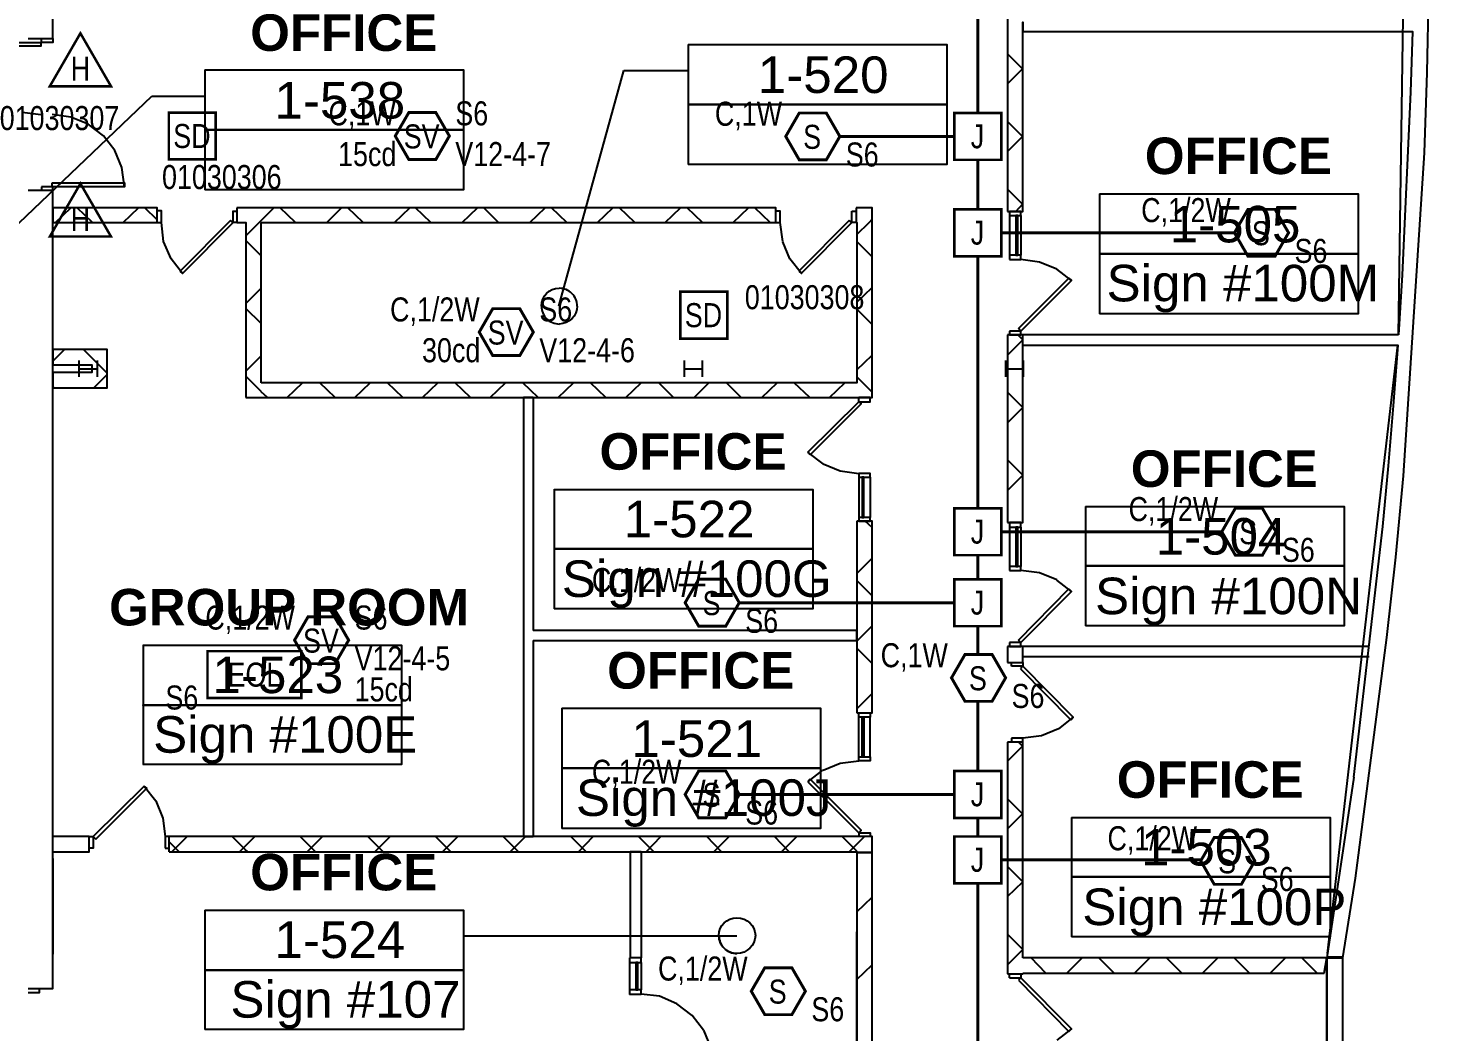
# Model space of a CAD drawing. Header units: inches. Extents: x 8199 to 15931, y 7617 to 15423.
# Drawn here: x 14418 to 15117, y 9243 to 9744 of the extents above; entities that cross this region are included whole.
import ezdxf
from ezdxf.enums import TextEntityAlignment as Align

# ---------------------------------------------------------------- set-up
doc = ezdxf.new("R2010")
doc.units = ezdxf.units.IN
doc.header["$LTSCALE"] = 0.25
doc.header["$MEASUREMENT"] = 0
for name, color, linetype in [('BACKGROUND', 8, 'Continuous'), ('CONDUIT', 6, 'Continuous'), ('DOOR HOLDER', 1, 'Continuous'), ('EOL', 1, 'Continuous'), ('JUNCTION BOX', 1, 'Continuous'), ('SMOKE DETECTOR', 1, 'Continuous'), ('SPEAKER', 1, 'Continuous'), ('SPEAKER STROBE', 1, 'Continuous')]:
    doc.layers.add(name, color=color, linetype=linetype)
doc.styles.add('Arial', font='arial.ttf', dxfattribs={"width": 0.8})
doc.styles.add('PDF Arial', font='arial.ttf')
doc.styles.add('PDF Arial Bold', font='arialbd.ttf')

# ---------------------------------------------------------------- blocks, each defined once
blk = doc.blocks.new('150X-AQN5')
at = {"layer": 'DOOR HOLDER', "const_width": 1.25}
blk.add_lwpolyline([(15.26, -8.81), (0, 17.63), (-15.26, -8.81)], close=True, dxfattribs=at)
at = {"layer": 'DOOR HOLDER', "style": 'Arial', "width": 0.8}
blk.add_text('H', height=12, dxfattribs=at).set_placement((0, 0), align=Align.MIDDLE)
blk.add_attdef('SUBSCRIPT', text='', height=12, dxfattribs=at).set_placement((11.35, 10.49), align=Align.MIDDLE_LEFT)
blk = doc.blocks.new('GC-S7')
at = {"layer": 'SPEAKER', "const_width": 1.46}
blk.add_lwpolyline([(13.83, 0.21), (7.08, 11.9), (-6.42, 11.9), (-13.17, 0.21), (-6.42, -11.49), (7.08, -11.49)], close=True, dxfattribs=at)
at = {"layer": 'SPEAKER', "style": 'Arial', "width": 0.8}
blk.add_text('S', height=12, dxfattribs=at).set_placement((0, 0), align=Align.MIDDLE)
for tag, p in [('C', (-14.98, 11.52)), ('1/2W', (-14.65, -8.82))]:
    blk.add_attdef(tag, text='', height=12, dxfattribs=at).set_placement(p, align=Align.MIDDLE_RIGHT)
blk.add_attdef('Speaker_Circuit', text='', height=12, dxfattribs=at).set_placement((16.8, -8.82), align=Align.MIDDLE_LEFT)
blk = doc.blocks.new('GC-S7VM')
at = {"layer": 'SPEAKER STROBE', "const_width": 1.46}
blk.add_lwpolyline([(13.83, 0.21), (7.08, 11.9), (-6.42, 11.9), (-13.17, 0.21), (-6.42, -11.49), (7.08, -11.49)], close=True, dxfattribs=at)
at = {"layer": 'SPEAKER STROBE', "style": 'Arial', "width": 0.8}
blk.add_text('SV', height=12, dxfattribs=at).set_placement((0, 0), align=Align.MIDDLE)
for tag, p in [('C', (-12.95, 11.52)), ('CANDELA', (-12.62, -8.82)), ('1/2W', (-12.62, -29.16))]:
    blk.add_attdef(tag, text='', height=12, dxfattribs=at).set_placement(p, align=Align.MIDDLE_RIGHT)
for tag, p in [('Speaker_Circuit', (16.8, 11.52)), ('Visual_Circuit', (16.8, -8.82))]:
    blk.add_attdef(tag, text='', height=12, dxfattribs=at).set_placement(p, align=Align.MIDDLE_LEFT)
blk = doc.blocks.new('SIGA-PD')
at = {"layer": 'SMOKE DETECTOR', "const_width": 1.3}
blk.add_lwpolyline([(-11.5, -11.68), (-11.5, 11.7), (11.89, 11.7), (11.89, -11.68)], close=True, dxfattribs=at)
at = {"layer": 'SMOKE DETECTOR', "style": 'Arial', "width": 0.8}
blk.add_text('SD', height=12, dxfattribs=at).set_placement((0, 0), align=Align.MIDDLE)
for tag, p in [('ADDRESS', (20.64, 8.96)), ('ZONE', (20.64, -8.58))]:
    blk.add_attdef(tag, text='', height=12, dxfattribs=at).set_placement(p, align=Align.MIDDLE_LEFT)
blk.add_attdef('SUBSCRIPT', text='', height=12, dxfattribs=at).set_placement((-16.56, -9.02), align=Align.MIDDLE_RIGHT)
blk = doc.blocks.new('JUNCTION BOX')
at = {"const_width": 1.3}
blk.add_lwpolyline([(-11.5, -11.68), (-11.5, 11.7), (11.89, 11.7), (11.89, -11.68)], close=True, dxfattribs=at)
at = {"style": 'Arial', "width": 0.8}
blk.add_text('J', height=12, dxfattribs=at).set_placement((0, 0), align=Align.MIDDLE)
blk.add_attdef('SUBSCRIPT', text='', height=12, dxfattribs=at).set_placement((-16.56, -9.02), align=Align.MIDDLE_RIGHT)
blk = doc.blocks.new('EOLR')
at = {"layer": 'EOL', "const_width": 1.25}
blk.add_lwpolyline([(-23.38, 11.69), (23.38, 11.69), (23.38, -11.69), (-23.38, -11.69)], close=True, dxfattribs=at)
at = {"layer": 'EOL', "style": 'Arial', "width": 0.8}
blk.add_text('EOL', height=12, dxfattribs=at).set_placement((0, 0), align=Align.MIDDLE)
for tag, p in [('CIRCUIT#', (28.56, 10.91)), ('EOL_VALUE', (28.88, -9.43))]:
    blk.add_attdef(tag, text='', height=12, dxfattribs=at).set_placement(p, align=Align.MIDDLE_LEFT)

msp = doc.modelspace()

# ---------------------------------------------------------------- linework, layer by layer
at = {"layer": 'BACKGROUND'}
for points in [[(14430.09, 9738.57), (14430.09, 10223.13)], [(14906.33, 9831.58), (14906.33, 9652.22)], [(15115.63, 9721.67), (15116.59, 9762.13)], [(14906.36, 9652.23), (14914.02, 9652.23), (14914.02, 9742.07), (14914.02, 9746.85), (14914.02, 9742.07)], [(14388.32, 9736.65), (14424.01, 9736.65), (14424.01, 9734.74), (14388.32, 9734.74)], [(14417.67, 9738.57), (14430.09, 9738.57), (14430.09, 9736.65), (14424.35, 9736.65)], [(14424.33, 9736.65), (14424.33, 9738.56)], [(14913.99, 9742.07), (15108.34, 9742.07), (15107.38, 9711.8)], [(14747.07, 9735.7), (14876.11, 9735.7), (14876.11, 9705.75), (14747.07, 9705.75), (14876.11, 9705.75), (14876.11, 9675.8), (14747.07, 9675.8)], [(14747.07, 9735.69), (14747.07, 9705.75), (14747.07, 9675.8)], [(14914.02, 9723.27), (14906.36, 9730.92)], [(14505.88, 9722.94), (14634.9, 9722.94), (14634.9, 9692.99), (14505.88, 9692.99), (14634.9, 9692.99), (14634.9, 9663.05), (14505.88, 9663.05)], [(14505.91, 9722.95), (14505.91, 9693.01), (14505.91, 9663.06)], [(14682.39, 9605.07), (14714.87, 9722.63)], [(14714.89, 9722.63), (14747.07, 9722.63)], [(14906.36, 9715.95), (14914.02, 9723.59)], [(15114.39, 9681.53), (15115.66, 9721.67)], [(14357.78, 9593.93), (14479.47, 9709.89)], [(14479.48, 9709.89), (14505.91, 9709.89)], [(14414.76, 9701.92), (14424.01, 9700.65)], [(14438.97, 9699.37), (14429.74, 9700.64)], [(14447.59, 9695.87), (14438.98, 9699.37)], [(14455.22, 9690.13), (14447.6, 9695.86)], [(14914.02, 9689.5), (14906.36, 9697.15)], [(14460.99, 9682.81), (14455.26, 9690.14)], [(14906.36, 9682.17), (14914.02, 9689.82)], [(14464.47, 9674.2), (14460.97, 9682.8)], [(14465.77, 9664.65), (14464.49, 9674.21)], [(14429.73, 9664.64), (14429.73, 9666.55)], [(14429.76, 9666.56), (14465.77, 9666.56), (14465.77, 9664.65), (14429.76, 9664.65)], [(14430.09, 9662.74), (14417.67, 9662.74)], [(14424.33, 9664.64), (14424.33, 9662.73)], [(14430.09, 9332.69), (14430.09, 9340.34), (14430.09, 9662.74), (14430.09, 9664.66), (14424.35, 9664.66)], [(14914.02, 9655.74), (14906.36, 9663.38)], [(14952.19, 9661.13), (15081.23, 9661.13), (15081.23, 9631.19), (14952.19, 9631.19), (15081.23, 9631.19), (15081.23, 9601.24), (14952.19, 9601.24)], [(14952.24, 9661.15), (14952.24, 9631.2), (14952.24, 9601.25)], [(14430.08, 9646.81), (14482.02, 9646.81), (14482.02, 9654.14), (14430.08, 9654.14)], [(14430.09, 9654.14), (14430.09, 9646.81)], [(14431.32, 9646.8), (14438.97, 9654.13)], [(14449.82, 9646.81), (14442.16, 9654.13)], [(14465.13, 9646.81), (14472.78, 9654.14)], [(14482.02, 9648.09), (14475.96, 9654.14)], [(14482.02, 9646.82), (14484.25, 9646.82), (14484.25, 9652.55), (14482.02, 9652.55)], [(14494.77, 9621.32), (14519.93, 9646.81), (14519.93, 9652.55)], [(14521.8, 9654.13), (14521.8, 9646.8), (14519.87, 9646.8)], [(14519.87, 9652.53), (14521.8, 9652.53)], [(14533.93, 9646.8), (14790.69, 9646.8), (14790.69, 9654.13), (14521.81, 9654.13)], [(14532.96, 9646.8), (14540.28, 9654.13)], [(14551.14, 9646.81), (14543.48, 9654.14)], [(14566.77, 9646.81), (14574.09, 9654.14)], [(14584.89, 9646.81), (14577.23, 9654.13)], [(14600.51, 9646.81), (14608.16, 9654.13)], [(14618.65, 9646.8), (14610.99, 9654.13)], [(14634.27, 9646.8), (14641.91, 9654.13)], [(14652.45, 9646.81), (14645.12, 9654.14)], [(14668.07, 9646.81), (14675.72, 9654.14)], [(14686.52, 9646.8), (14678.86, 9654.13)], [(14701.83, 9646.81), (14709.47, 9654.13)], [(14720.32, 9646.82), (14712.67, 9654.14)], [(14735.59, 9646.8), (14743.22, 9654.13)], [(14754.08, 9646.81), (14746.43, 9654.14)], [(14769.4, 9646.82), (14777.03, 9654.14)], [(14787.83, 9646.8), (14780.19, 9654.13)], [(14790.7, 9646.8), (14792.92, 9646.8), (14792.92, 9652.53), (14790.7, 9652.53)], [(14803.43, 9621.31), (14828.6, 9646.8), (14828.6, 9652.54)], [(14830.83, 9654.13), (14830.83, 9646.8), (14828.6, 9646.8)], [(14828.6, 9652.54), (14830.83, 9652.54)], [(14831.17, 9559.52), (14838.83, 9559.52), (14838.83, 9646.81), (14838.83, 9654.14), (14830.87, 9654.14)], [(14910.53, 9652.23), (14914.02, 9656.05)], [(14485.19, 9637.25), (14484.23, 9646.81)], [(14518.63, 9647.76), (14493.48, 9622.59)], [(14519.93, 9646.81), (14518.64, 9647.77)], [(14521.81, 9646.8), (14526.26, 9646.8), (14526.26, 9559.51)], [(14526.29, 9640.11), (14532.96, 9646.8)], [(14830.86, 9646.82), (14831.19, 9646.82), (14831.19, 9566.85), (14533.94, 9566.85)], [(14533.95, 9566.85), (14533.95, 9646.81)], [(14794.22, 9637.25), (14792.96, 9646.81)], [(14827.35, 9647.76), (14802.19, 9622.6)], [(14828.6, 9646.8), (14827.33, 9647.75)], [(14831.16, 9640.75), (14837.22, 9646.81)], [(14837.23, 9646.81), (14838.83, 9648.4)], [(14907.29, 9650.31), (14913.03, 9650.31), (14913.03, 9652.22), (14907.29, 9652.22)], [(14907.32, 9652.23), (14907.32, 9650.31), (14907.32, 9630.56), (14907.32, 9628.33)], [(14910.49, 9650.31), (14910.49, 9630.56)], [(14910.54, 9630.57), (14911.47, 9630.57), (14911.47, 9650.32), (14910.54, 9650.32)], [(14913.03, 9650.31), (14913.03, 9630.55)], [(14489.03, 9628.65), (14485.2, 9637.26)], [(14533.95, 9630.25), (14526.31, 9637.9)], [(14797.7, 9628.64), (14794.18, 9637.24)], [(14838.83, 9629.61), (14831.17, 9637.25)], [(14493.46, 9622.6), (14494.74, 9621.32), (14489.03, 9628.65)], [(14802.21, 9622.6), (14803.46, 9621.33), (14797.73, 9628.65)], [(14907.29, 9628.33), (14913.03, 9628.33), (14913.03, 9630.55), (14907.29, 9630.55)], [(14922.28, 9627.05), (14913.03, 9628.33)], [(14930.9, 9623.55), (14922.28, 9627.06)], [(14911.74, 9593.91), (14936.92, 9619.08)], [(14936.94, 9619.09), (14938.22, 9617.82), (14913.03, 9592.65)], [(14938.22, 9617.82), (14930.88, 9623.55)], [(15103.25, 9620.69), (15101.33, 9590.74)], [(14526.31, 9606.35), (14533.95, 9614)], [(14831.17, 9606.99), (14838.83, 9614.32)], [(14533.95, 9596.48), (14526.31, 9603.81)], [(14838.83, 9595.84), (14831.17, 9603.49)], [(14906.33, 9590.73), (14906.33, 9497.07)], [(14906.36, 9580.55), (14914.02, 9588.2), (14911.47, 9590.74)], [(14906.36, 9497.08), (14914.02, 9497.08), (14914.02, 9585.65), (14914.02, 9590.74)], [(14914.02, 9585.65), (14914.02, 9590.74), (14906.36, 9590.74)], [(14907.29, 9590.73), (14913.03, 9590.73), (14913.03, 9592.64), (14911.76, 9593.92)], [(14913.03, 9592.64), (14907.29, 9592.64)], [(14907.32, 9592.65), (14907.32, 9590.74)], [(15101.33, 9590.73), (14913.99, 9590.73)], [(14430.06, 9577.67), (14435.8, 9583.41)], [(14449.51, 9583.41), (14430.06, 9583.41)], [(14430.09, 9583.42), (14430.09, 9575.77)], [(14449.51, 9579.27), (14445.38, 9583.41)], [(14449.52, 9564.29), (14457.15, 9564.29), (14457.15, 9583.41), (14449.52, 9583.41)], [(14913.99, 9585.64), (15101.02, 9585.64), (15098.79, 9555.38)], [(14430.06, 9575.76), (14449.51, 9575.76), (14449.51, 9571.94), (14430.06, 9571.94)], [(14443.12, 9569.71), (14443.12, 9577.99)], [(14457.15, 9571.62), (14449.52, 9579.27)], [(14452.37, 9569.71), (14452.37, 9577.99)], [(14526.31, 9572.59), (14533.95, 9580.23)], [(14745.14, 9569.71), (14745.14, 9577.99)], [(14754.08, 9569.71), (14754.08, 9578)], [(14831.17, 9573.22), (14838.83, 9580.54)], [(14905.4, 9569.71), (14905.4, 9577.99)], [(14914.33, 9569.71), (14914.33, 9578)], [(14430.09, 9571.95), (14430.09, 9564.3)], [(14443.12, 9573.85), (14452.37, 9573.85)], [(14450.47, 9564.29), (14457.15, 9570.98)], [(14533.95, 9562.39), (14526.31, 9570.04)], [(14745.14, 9573.85), (14754.08, 9573.85)], [(14838.83, 9562.07), (14831.17, 9569.71)], [(14905.4, 9573.86), (14914.33, 9573.86)], [(14430.06, 9564.29), (14449.51, 9564.29)], [(14430.71, 9564.3), (14430.08, 9564.93)], [(14537.12, 9559.52), (14533.94, 9562.38)], [(14546.95, 9559.51), (14554.62, 9566.84)], [(14570.87, 9559.51), (14563.23, 9566.84)], [(14580.76, 9559.52), (14588.42, 9566.85)], [(14604.68, 9559.52), (14597.04, 9566.85)], [(14614.52, 9559.51), (14622.18, 9566.84)], [(14638.43, 9559.52), (14630.79, 9566.84)], [(14648.27, 9559.51), (14655.93, 9566.84)], [(14672.18, 9559.51), (14664.55, 9566.84)], [(14682.08, 9559.52), (14689.74, 9566.85)], [(14705.94, 9559.51), (14698.3, 9566.83)], [(14715.84, 9559.51), (14723.49, 9566.85)], [(14739.74, 9559.52), (14732.4, 9566.85)], [(14749.93, 9559.51), (14757.24, 9566.84)], [(14773.5, 9559.51), (14766.16, 9566.84)], [(14783.71, 9559.52), (14791.36, 9566.85)], [(14807.62, 9559.52), (14799.95, 9566.85)], [(14817.47, 9559.52), (14825.12, 9566.84)], [(14906.36, 9546.78), (14914.02, 9554.42), (14906.36, 9562.07)], [(14533.91, 9559.51), (14664.86, 9559.51), (14664.86, 9340.33), (14525.96, 9340.33)], [(14526.31, 9559.52), (14533.95, 9559.52)], [(14669.64, 9559.51), (14664.88, 9559.51), (14669.64, 9559.51), (14669.64, 9443.23)], [(14669.66, 9559.52), (14831.19, 9559.52)], [(14806.65, 9532.12), (14832.13, 9557.28), (14832.13, 9559.52)], [(14832.11, 9557.28), (14833.37, 9556.32), (14807.89, 9530.83)], [(14832.12, 9557.28), (14837.84, 9557.28), (14837.84, 9559.51), (14832.12, 9559.51)], [(15098.78, 9555.38), (15096.25, 9525.43)], [(14806.63, 9532.11), (14814.26, 9526.37)], [(14807.93, 9530.85), (14806.67, 9532.12)], [(14906.36, 9513.01), (14914.02, 9520.65), (14906.36, 9528.3)], [(14814.28, 9526.38), (14822.88, 9522.88)], [(14822.88, 9522.88), (14832.13, 9521.6), (14832.13, 9519.69), (14832.13, 9499.62), (14832.13, 9497.71)], [(14832.12, 9519.68), (14837.84, 9519.68), (14837.84, 9521.6), (14832.12, 9521.6)], [(15096.24, 9525.43), (15093.36, 9495.16)], [(15100.07, 9479.87), (15103.87, 9520.33)], [(14680.13, 9513.64), (14809.17, 9513.64), (14809.17, 9484.01), (14680.13, 9484.01), (14809.17, 9484.01), (14809.17, 9454.06), (14680.13, 9454.06)], [(14680.18, 9513.65), (14680.18, 9484.02), (14680.18, 9454.07)], [(14833.7, 9499.62), (14834.67, 9499.62), (14834.67, 9519.69), (14833.7, 9519.69)], [(14833.74, 9519.7), (14833.74, 9499.63)], [(14837.84, 9519.68), (14837.84, 9499.62)], [(14832.12, 9497.71), (14837.84, 9497.71), (14837.84, 9499.62), (14832.12, 9499.62)], [(14945.23, 9505.04), (15074.27, 9505.04), (15074.27, 9475.42), (14945.23, 9475.42), (15074.27, 9475.42), (15074.27, 9445.47), (14945.23, 9445.47)], [(14945.23, 9505.04), (14945.23, 9475.41), (14945.23, 9445.46)], [(14831.17, 9402.14), (14838.83, 9402.14), (14838.83, 9497.71), (14831.17, 9497.71)], [(14831.19, 9497.72), (14831.19, 9443.24), (14831.19, 9438.14), (14831.19, 9402.14)], [(14838.83, 9494.53), (14835.33, 9497.71)], [(14907.29, 9494.84), (14913.03, 9494.84), (14913.03, 9497.07), (14907.29, 9497.07)], [(14907.32, 9497.08), (14907.32, 9494.84), (14907.32, 9475.09), (14907.32, 9473.18)], [(14910.49, 9494.84), (14910.49, 9475.09)], [(14910.54, 9475.1), (14911.47, 9475.1), (14911.47, 9494.85), (14910.54, 9494.85)], [(14913.03, 9494.84), (14913.03, 9475.09)], [(14831.17, 9471.59), (14838.83, 9479.24)], [(15095.57, 9439.72), (15100.03, 9479.86)], [(14907.29, 9473.17), (14913.03, 9473.17), (14913.03, 9475.09), (14907.29, 9475.09)], [(14922.28, 9471.9), (14913.03, 9473.17)], [(14930.9, 9468.41), (14922.28, 9471.91)], [(14838.83, 9460.44), (14831.17, 9468.08)], [(14911.74, 9438.45), (14936.92, 9463.94)], [(14936.94, 9463.94), (14938.22, 9462.67), (14913.03, 9437.18)], [(14938.22, 9462.67), (14930.88, 9468.4)], [(14669.66, 9438.14), (14831.19, 9438.14), (14831.19, 9443.24), (14669.66, 9443.24)], [(14831.17, 9437.82), (14838.83, 9445.46)], [(14474.98, 9435.9), (14604, 9435.9), (14604, 9405.95), (14474.98, 9405.95), (14604, 9405.95), (14604, 9376.33), (14474.98, 9376.33)], [(14475.01, 9435.91), (14475.01, 9405.96), (14475.01, 9376.33)], [(14669.64, 9438.13), (14669.64, 9340.33), (14664.88, 9340.33), (14669.64, 9340.33)], [(14907.29, 9435.26), (14913.03, 9435.26), (14913.03, 9437.17), (14911.76, 9438.45)], [(14913.03, 9437.17), (14907.29, 9437.17)], [(14907.32, 9437.18), (14907.32, 9435.27)], [(14838.83, 9426.67), (14831.17, 9434.32)], [(14906.33, 9435.26), (14906.33, 9427.3)], [(14906.36, 9427.31), (14914.02, 9427.31), (14914.02, 9430.18), (14914.02, 9435.27)], [(14914.02, 9430.18), (14914.02, 9435.27), (14906.36, 9435.27)], [(15086.99, 9435.27), (14913.99, 9435.27)], [(14914.03, 9430.17), (15086.68, 9430.17)], [(14908.25, 9425.39), (14908.25, 9427.3)], [(14914.02, 9427.31), (14914.02, 9425.39), (14908.28, 9425.39)], [(14912.72, 9424.12), (14937.91, 9398.64)], [(14914.02, 9425.39), (14912.74, 9424.12)], [(14937.87, 9398.62), (14939.15, 9399.9), (14914.01, 9425.38)], [(14831.17, 9404.05), (14838.83, 9411.7)], [(14683.97, 9404.36), (14683.97, 9374.41), (14683.97, 9344.47)], [(14683.99, 9404.37), (14813.02, 9404.37), (14813.02, 9374.42), (14683.99, 9374.42), (14813.02, 9374.42), (14813.02, 9344.47), (14683.99, 9344.47)], [(14822.88, 9376.97), (14832.13, 9378.24), (14832.13, 9380.15), (14832.13, 9399.9), (14832.13, 9402.14)], [(14832.12, 9402.13), (14837.84, 9402.13), (14837.84, 9399.9), (14832.12, 9399.9)], [(14833.7, 9399.9), (14834.67, 9399.9), (14834.67, 9380.15), (14833.7, 9380.15)], [(14833.74, 9380.16), (14833.74, 9399.91)], [(14837.84, 9380.15), (14837.84, 9399.9)], [(14931.83, 9394.17), (14923.22, 9390.66)], [(14939.15, 9399.9), (14931.81, 9394.17)], [(14906.33, 9387.47), (14906.33, 9271.83)], [(14914.02, 9279.8), (14914.02, 9387.48), (14906.36, 9387.48)], [(14908.25, 9389.39), (14908.25, 9387.47)], [(14914.02, 9387.48), (14914.02, 9389.4), (14908.28, 9389.4)], [(14914.02, 9385.25), (14911.81, 9387.48)], [(14923.26, 9390.67), (14914.02, 9389.4)], [(14832.12, 9380.15), (14837.84, 9380.15), (14837.84, 9378.24), (14832.12, 9378.24)], [(14906.36, 9377.93), (14914.02, 9385.57)], [(14806.63, 9367.72), (14814.26, 9373.45)], [(14814.28, 9373.46), (14822.88, 9376.97)], [(14806.65, 9367.73), (14832.13, 9342.24), (14832.13, 9340.33)], [(14807.93, 9369.01), (14806.67, 9367.73)], [(14832.11, 9342.23), (14833.37, 9343.51), (14807.89, 9368.99)], [(14475.63, 9365.5), (14450.13, 9340.33)], [(14451.41, 9339.05), (14476.88, 9364.54), (14475.6, 9365.49)], [(14475.6, 9365.49), (14481.34, 9358.16)], [(14914.02, 9351.49), (14906.36, 9359.13)], [(14481.36, 9358.17), (14484.88, 9349.57)], [(14484.84, 9349.56), (14486.12, 9340.32), (14486.12, 9334.59)], [(14906.36, 9344.16), (14914.02, 9351.81)], [(14938.21, 9349.89), (15067.26, 9349.89), (15067.26, 9320.26), (14938.21, 9320.26), (15067.26, 9320.26), (15067.26, 9290.32), (14938.21, 9290.32)], [(14938.22, 9349.89), (14938.22, 9320.26), (14938.22, 9290.31)], [(14430.04, 9332.68), (14448.21, 9332.68), (14448.21, 9340.32), (14430.04, 9340.32)], [(14430.09, 9329.5), (14430.09, 9281.71), (14430.09, 9329.5), (14430.09, 9332.69), (14430.09, 9340.34)], [(14448.23, 9340.33), (14450.13, 9340.33), (14450.13, 9334.59), (14448.23, 9334.59)], [(14450.16, 9340.34), (14451.43, 9339.06)], [(14488.04, 9332.68), (14488.04, 9340.33), (14486.13, 9340.33)], [(14525.95, 9340.33), (14488.04, 9340.33)], [(14489.34, 9332.68), (14496.98, 9340.33)], [(14525.95, 9333.95), (14519.57, 9340.33)], [(14525.95, 9335.55), (14530.73, 9340.33)], [(14561, 9332.68), (14553.37, 9340.33)], [(14556.9, 9332.69), (14564.54, 9340.34)], [(14594.76, 9332.68), (14587.13, 9340.32)], [(14590.66, 9332.69), (14598.29, 9340.33)], [(14628.56, 9332.69), (14620.94, 9340.34)], [(14624.41, 9332.68), (14632.04, 9340.33)], [(14662.32, 9332.68), (14654.65, 9340.33)], [(14658.17, 9332.67), (14665.8, 9340.32)], [(14831.19, 9340.34), (14669.66, 9340.34)], [(14696.07, 9332.68), (14688.41, 9340.32)], [(14692.26, 9332.68), (14699.6, 9340.33)], [(14729.88, 9332.69), (14722.22, 9340.34)], [(14726.02, 9332.68), (14733.36, 9340.33)], [(14763.63, 9332.69), (14756.31, 9340.33)], [(14759.81, 9332.69), (14767.47, 9340.33)], [(14797.39, 9332.68), (14790.07, 9340.32)], [(14793.57, 9332.69), (14801.23, 9340.33)], [(14831.19, 9333.01), (14823.88, 9340.34)], [(14831.16, 9336.5), (14834.98, 9340.32)], [(14838.83, 9179.77), (14838.83, 9332.37), (14831.17, 9332.37), (14838.83, 9332.37), (14838.83, 9340.33), (14831.17, 9340.33)], [(14832.12, 9342.23), (14837.84, 9342.23), (14837.84, 9340.32), (14832.12, 9340.32)], [(14486.13, 9334.59), (14488.04, 9334.59)], [(14493.13, 9332.68), (14488.02, 9337.78)], [(14488.04, 9332.68), (14525.95, 9332.68)], [(14523.1, 9332.68), (14525.95, 9335.55)], [(14527.25, 9332.69), (14525.96, 9333.96)], [(14525.99, 9332.69), (14718.09, 9332.69), (14718.09, 9279.8)], [(14723.49, 9332.69), (14718.07, 9332.69), (14723.49, 9332.69), (14723.49, 9279.8), (14718.07, 9279.8)], [(14723.51, 9332.69), (14831.19, 9332.69), (14831.19, 9332.37), (14831.19, 9219.91), (14831.19, 9292.87)], [(14827.37, 9332.69), (14831.19, 9336.51)], [(14831.5, 9332.37), (14831.17, 9333.01)], [(14906.36, 9310.39), (14914.02, 9317.71), (14906.36, 9325.36)], [(15073.62, 9279.8), (15079.98, 9319.62)], [(14831.17, 9302.74), (14838.83, 9310.07)], [(14505.88, 9303.69), (14634.9, 9303.69), (14634.9, 9273.74), (14505.88, 9273.74), (14634.9, 9273.74), (14634.9, 9244.11), (14505.88, 9244.11)], [(14505.91, 9303.7), (14505.91, 9273.75), (14505.91, 9244.12)], [(14771.27, 9290.63), (14634.9, 9290.63)], [(14831.17, 9172.44), (14838.83, 9172.44), (14838.83, 9179.77), (14831.17, 9179.77), (14838.83, 9179.77), (14838.83, 9292.87)], [(14906.36, 9276.3), (14914.02, 9283.95), (14906.36, 9291.59)], [(14417.67, 9264.51), (14430.09, 9264.51), (14430.09, 9281.71)], [(14717.73, 9279.79), (14717.73, 9277.56), (14717.73, 9263.86), (14717.73, 9261.63)], [(14717.74, 9277.57), (14723.49, 9277.57), (14723.49, 9279.8), (14717.74, 9279.8)], [(14720.93, 9263.87), (14721.88, 9263.87), (14721.88, 9277.56), (14720.93, 9277.56)], [(14720.95, 9277.57), (14720.95, 9263.87)], [(14723.49, 9277.57), (14723.49, 9263.87)], [(14831.17, 9268.97), (14838.83, 9276.3)], [(15065, 9275.98), (15065.65, 9279.8), (14913.98, 9279.8)], [(14925.44, 9272.15), (14918.11, 9279.79)], [(15065.65, 9280.12), (15065.65, 9025.89), (14918.77, 9025.89)], [(14935.97, 9272.15), (14943.62, 9279.79)], [(14959.56, 9272.15), (14951.9, 9279.8)], [(14969.73, 9272.14), (14977.37, 9279.79)], [(14993.31, 9272.15), (14985.66, 9279.79)], [(15003.54, 9272.15), (15011.18, 9279.8)], [(15027.12, 9272.16), (15019.47, 9279.8)], [(15037.3, 9272.15), (15044.93, 9279.8)], [(15060.87, 9272.16), (15053.23, 9279.8)], [(15064.38, 9272.16), (15065.03, 9275.98)], [(15073.6, 9025.89), (15073.6, 9280.11), (15065.63, 9280.11)], [(15065.63, 9279.8), (15073.6, 9279.8)], [(15065.65, 9025.89), (15065.65, 9279.8)], [(14906.36, 9271.84), (14914.02, 9271.84), (14914.02, 9272.16)], [(14907.29, 9271.83), (14913.03, 9271.83), (14913.03, 9269.92)], [(14907.29, 9269.92), (14913.03, 9269.92), (14911.76, 9268.65)], [(14907.32, 9269.92), (14907.32, 9271.84)], [(14911.74, 9268.64), (14936.92, 9243.15)], [(14936.94, 9243.16), (14938.22, 9244.44), (14913.03, 9269.92)], [(14913.97, 9272.15), (15064.35, 9272.15)], [(14417.66, 9262.6), (14423.39, 9262.6), (14423.39, 9264.51)], [(14717.74, 9261.64), (14723.49, 9261.64), (14723.49, 9263.87), (14717.74, 9263.87)], [(14732.73, 9260.69), (14723.5, 9261.64)], [(14741.3, 9256.85), (14732.72, 9260.68)], [(14748.99, 9251.13), (14741.35, 9256.86)], [(14754.7, 9243.79), (14748.96, 9251.12)], [(14758.23, 9235.2), (14754.74, 9243.8)], [(14938.22, 9244.44), (14930.88, 9238.7)]]:
    msp.add_lwpolyline(points, dxfattribs=at)
at = {"layer": 'BACKGROUND', "ltscale": 0.190265}
msp.add_lwpolyline([(15101.33, 9590.73), (15106.75, 9952.66)], dxfattribs=at)
at = {"layer": 'BACKGROUND', "ltscale": 0.160225}
msp.add_lwpolyline([(15107.4, 9711.81), (15103.23, 9620.67)], dxfattribs=at)
at = {"layer": 'BACKGROUND', "ltscale": 0.212072}
msp.add_lwpolyline([(15103.85, 9520.32), (15114.41, 9681.54)], dxfattribs=at)
at = {"layer": 'BACKGROUND', "ltscale": 0.189984}
msp.add_lwpolyline([(15065.97, 9282.02), (15101.02, 9585.64)], dxfattribs=at)
at = {"layer": 'BACKGROUND', "ltscale": 0.159588}
msp.add_lwpolyline([(15093.38, 9495.17), (15079.01, 9369.96)], dxfattribs=at)
at = {"layer": 'BACKGROUND', "ltscale": 0.212141}
msp.add_lwpolyline([(15079.94, 9319.62), (15095.61, 9439.73)], dxfattribs=at)
at = {"layer": 'BACKGROUND', "ltscale": 0.160021}
msp.add_lwpolyline([(15079.05, 9369.96), (15065.64, 9279.8)], dxfattribs=at)
at = {"layer": 'BACKGROUND'}
msp.add_lwpolyline([(14762.36, 9290.95, 0.416622), (14771.29, 9282.03, -0.416622)], format="xyb", close=True, dxfattribs=at)
for centre, radius, start, end in [((14682.69, 9605.07), 8.92, 359.99002, 90.11569), ((14682.68, 9605.05), 8.9, 179.87969, 269.93493)]:
    msp.add_arc(centre, radius, start, end, dxfattribs=at)
for points in [[(14673.78, 9605.07), (14673.78, 9610.16), (14677.61, 9613.99), (14682.67, 9613.99)], [(14673.78, 9605.07), (14673.78, 9610.16), (14677.61, 9613.99), (14682.67, 9613.99)], [(14691.61, 9605.07), (14691.61, 9600.29), (14687.45, 9596.14), (14682.67, 9596.14)], [(14691.61, 9605.07), (14691.61, 9600.29), (14687.45, 9596.14), (14682.67, 9596.14)], [(14762.36, 9290.95), (14762.36, 9296.04), (14766.16, 9299.87), (14771.29, 9299.87)], [(14762.36, 9290.95), (14762.36, 9296.04), (14766.16, 9299.87), (14771.29, 9299.87)], [(14771.29, 9299.87), (14776.38, 9299.87), (14780.51, 9296.04), (14780.51, 9290.95)], [(14771.29, 9299.87), (14776.38, 9299.87), (14780.51, 9296.04), (14780.51, 9290.95)], [(14780.51, 9290.95), (14780.51, 9286.17), (14776.38, 9282.03), (14771.29, 9282.03)], [(14780.51, 9290.95), (14780.51, 9286.17), (14776.38, 9282.03), (14771.29, 9282.03)]]:
    msp.add_open_spline(points, degree=3, dxfattribs=at)
at = {"layer": 'CONDUIT', "lineweight": 0, "const_width": 1.5}
for points in [[(14891.54, 9787.6), (14891.54, 9701.45)], [(14822.67, 9689.76), (14879.85, 9689.76)], [(14891.54, 9678.07), (14891.54, 9653.37)], [(15019.54, 9641.68), (14903.23, 9641.68)], [(14891.54, 9629.99), (14891.54, 9504.16)], [(15013.23, 9492.47), (14903.23, 9492.47)], [(14891.54, 9480.78), (14891.54, 9468.75)], [(14772.48, 9457.06), (14879.85, 9457.06)], [(14891.54, 9445.37), (14891.54, 9431.25)], [(14891.54, 9407.86), (14891.54, 9373.07)], [(14772.48, 9361.38), (14879.85, 9361.38)], [(14891.54, 9349.69), (14891.54, 9340.39)], [(15003, 9328.7), (14903.23, 9328.7)], [(14891.54, 9317.01), (14891.54, 9155.18)]]:
    msp.add_lwpolyline(points, dxfattribs=at)

# ---------------------------------------------------------------- block references
at = {"layer": 'DOOR HOLDER'}
for p in [(14443.78, 9723.61), (14443.78, 9648.61)]:
    msp.add_blockref('150X-AQN5', p, dxfattribs=at)
at = {"layer": 'EOL'}
ref = msp.add_blockref('EOLR', (14530.6, 9421.18), dxfattribs=at)
ref.add_attrib('EOL_VALUE', 'S6', dxfattribs={"height": 12, "style": 'Arial', "width": 0.8}).set_placement((14486.18, 9409.75), align=Align.MIDDLE_LEFT)
at = {"layer": 'JUNCTION BOX'}
for p in [(14891.34, 9689.76), (14891.34, 9641.67), (14891.34, 9492.46), (14891.34, 9457.05), (14891.34, 9361.37), (14891.34, 9328.69)]:
    msp.add_blockref('JUNCTION BOX', p, dxfattribs=at)
at = {"layer": 'SMOKE DETECTOR'}
for p, values in [((14382.88, 9689.97), {'ADDRESS': '01030307'}), ((14754.62, 9600.57), {'ADDRESS': '01030308'})]:
    msp.add_blockref('SIGA-PD', p, dxfattribs=at).add_auto_attribs(values)
ref = msp.add_blockref('SIGA-PD', (14499.4, 9689.97), dxfattribs=at)
ref.add_attrib('ADDRESS', '01030306', dxfattribs={"height": 12, "style": 'Arial', "width": 0.8}).set_placement((14484.5, 9669.5), align=Align.MIDDLE_LEFT)
at = {"layer": 'SPEAKER'}
for p, values in [((14808.84, 9689.56), {'C': 'C,1W', 'Speaker_Circuit': 'S6'}), ((15032.71, 9641.47), {'C': 'C,1/2W', 'Speaker_Circuit': 'S6'}), ((15026.4, 9492.27), {'C': 'C,1/2W', 'Speaker_Circuit': 'S6'}), ((14758.66, 9456.86), {'C': 'C,1/2W', 'Speaker_Circuit': 'S6'}), ((14891.54, 9419.35), {'C': 'C,1W', 'Speaker_Circuit': 'S6'}), ((14758.66, 9361.17), {'C': 'C,1/2W', 'Speaker_Circuit': 'S6'}), ((15015.89, 9328), {'C': 'C,1/2W', 'Speaker_Circuit': 'S6'}), ((14791.65, 9262.99), {'C': 'C,1/2W', 'Speaker_Circuit': 'S6'})]:
    msp.add_blockref('GC-S7', p, dxfattribs=at).add_auto_attribs(values)
at = {"layer": 'SPEAKER STROBE'}
for p, values in [((14614.03, 9689.76), {'C': 'C,1W', 'Speaker_Circuit': 'S6', 'Visual_Circuit': 'V12-4-7', 'CANDELA': '15cd'}), ((14655.92, 9591.89), {'C': 'C,1/2W', 'Speaker_Circuit': 'S6', 'Visual_Circuit': 'V12-4-6', 'CANDELA': '30cd'})]:
    msp.add_blockref('GC-S7VM', p, dxfattribs=at).add_auto_attribs(values)
ref = msp.add_blockref('GC-S7VM', (14563.78, 9438.15), dxfattribs=at)
ref.add_attrib('C', 'C,1/2W', dxfattribs={"height": 12, "style": 'Arial', "width": 0.8}).set_placement((14550.83, 9449.66), align=Align.MIDDLE_RIGHT)
ref.add_attrib('Speaker_Circuit', 'S6', dxfattribs={"height": 12, "style": 'Arial', "width": 0.8}).set_placement((14580.58, 9449.66), align=Align.MIDDLE_LEFT)
ref.add_attrib('Visual_Circuit', 'V12-4-5', dxfattribs={"height": 12, "style": 'Arial', "width": 0.8}).set_placement((14580.58, 9429.32), align=Align.MIDDLE_LEFT)
ref.add_attrib('CANDELA', '15cd', dxfattribs={"height": 12, "style": 'Arial', "width": 0.8}).set_placement((14609.66, 9413.8), align=Align.MIDDLE_RIGHT)

# ---------------------------------------------------------------- texts
at = {"layer": 'BACKGROUND', "attachment_point": 7}
for s, insert, char_height, style in [('OFFICE', (14528.51, 9732.19), 18.216, 'PDF Arial Bold'), ('1-520', (14781.78, 9711.17), 18.245, 'PDF Arial'), ('1-538', (14540.62, 9698.41), 18.245, 'PDF Arial'), ('OFFICE', (14974.84, 9670.71), 18.216, 'PDF Arial Bold'), ('1-505', (14987.27, 9636.62), 18.245, 'PDF Arial'), ('Sign #100M', (14955.73, 9601.94), 18.245, 'PDF Arial'), ('OFFICE', (14702.77, 9523.2), 18.216, 'PDF Arial Bold'), ('OFFICE', (14967.84, 9514.6), 18.216, 'PDF Arial Bold'), ('1-522', (14714.88, 9489.43), 18.245, 'PDF Arial'), ('1-504', (14980.26, 9480.83), 18.245, 'PDF Arial'), ('Sign #100G', (14683.98, 9454.43), 18.245, 'PDF Arial'), ('GROUP ROOM', (14458.1, 9445.47), 18.216, 'PDF Arial Bold'), ('Sign #100N', (14950, 9445.83), 18.245, 'PDF Arial'), ('1-523', (14509.71, 9411.69), 18.245, 'PDF Arial'), ('OFFICE', (14706.6, 9413.93), 18.216, 'PDF Arial Bold'), ('Sign #100E', (14480.08, 9376.7), 18.245, 'PDF Arial'), ('1-521', (14718.7, 9379.84), 18.245, 'PDF Arial'), ('OFFICE', (14960.83, 9359.45), 18.216, 'PDF Arial Bold'), ('Sign #100J', (14690.99, 9345.16), 18.245, 'PDF Arial'), ('1-503', (14972.93, 9325.67), 18.245, 'PDF Arial'), ('OFFICE', (14528.51, 9313.26), 18.216, 'PDF Arial Bold'), ('Sign #100P', (14943.62, 9290.68), 18.245, 'PDF Arial'), ('1-524', (14540.62, 9279.49), 18.245, 'PDF Arial'), ('Sign #107', (14518.63, 9244.49), 18.245, 'PDF Arial')]:
    msp.add_mtext(s, dxfattribs=dict(at, insert=insert, char_height=char_height, style=style))

doc.saveas('drawing.dxf')
